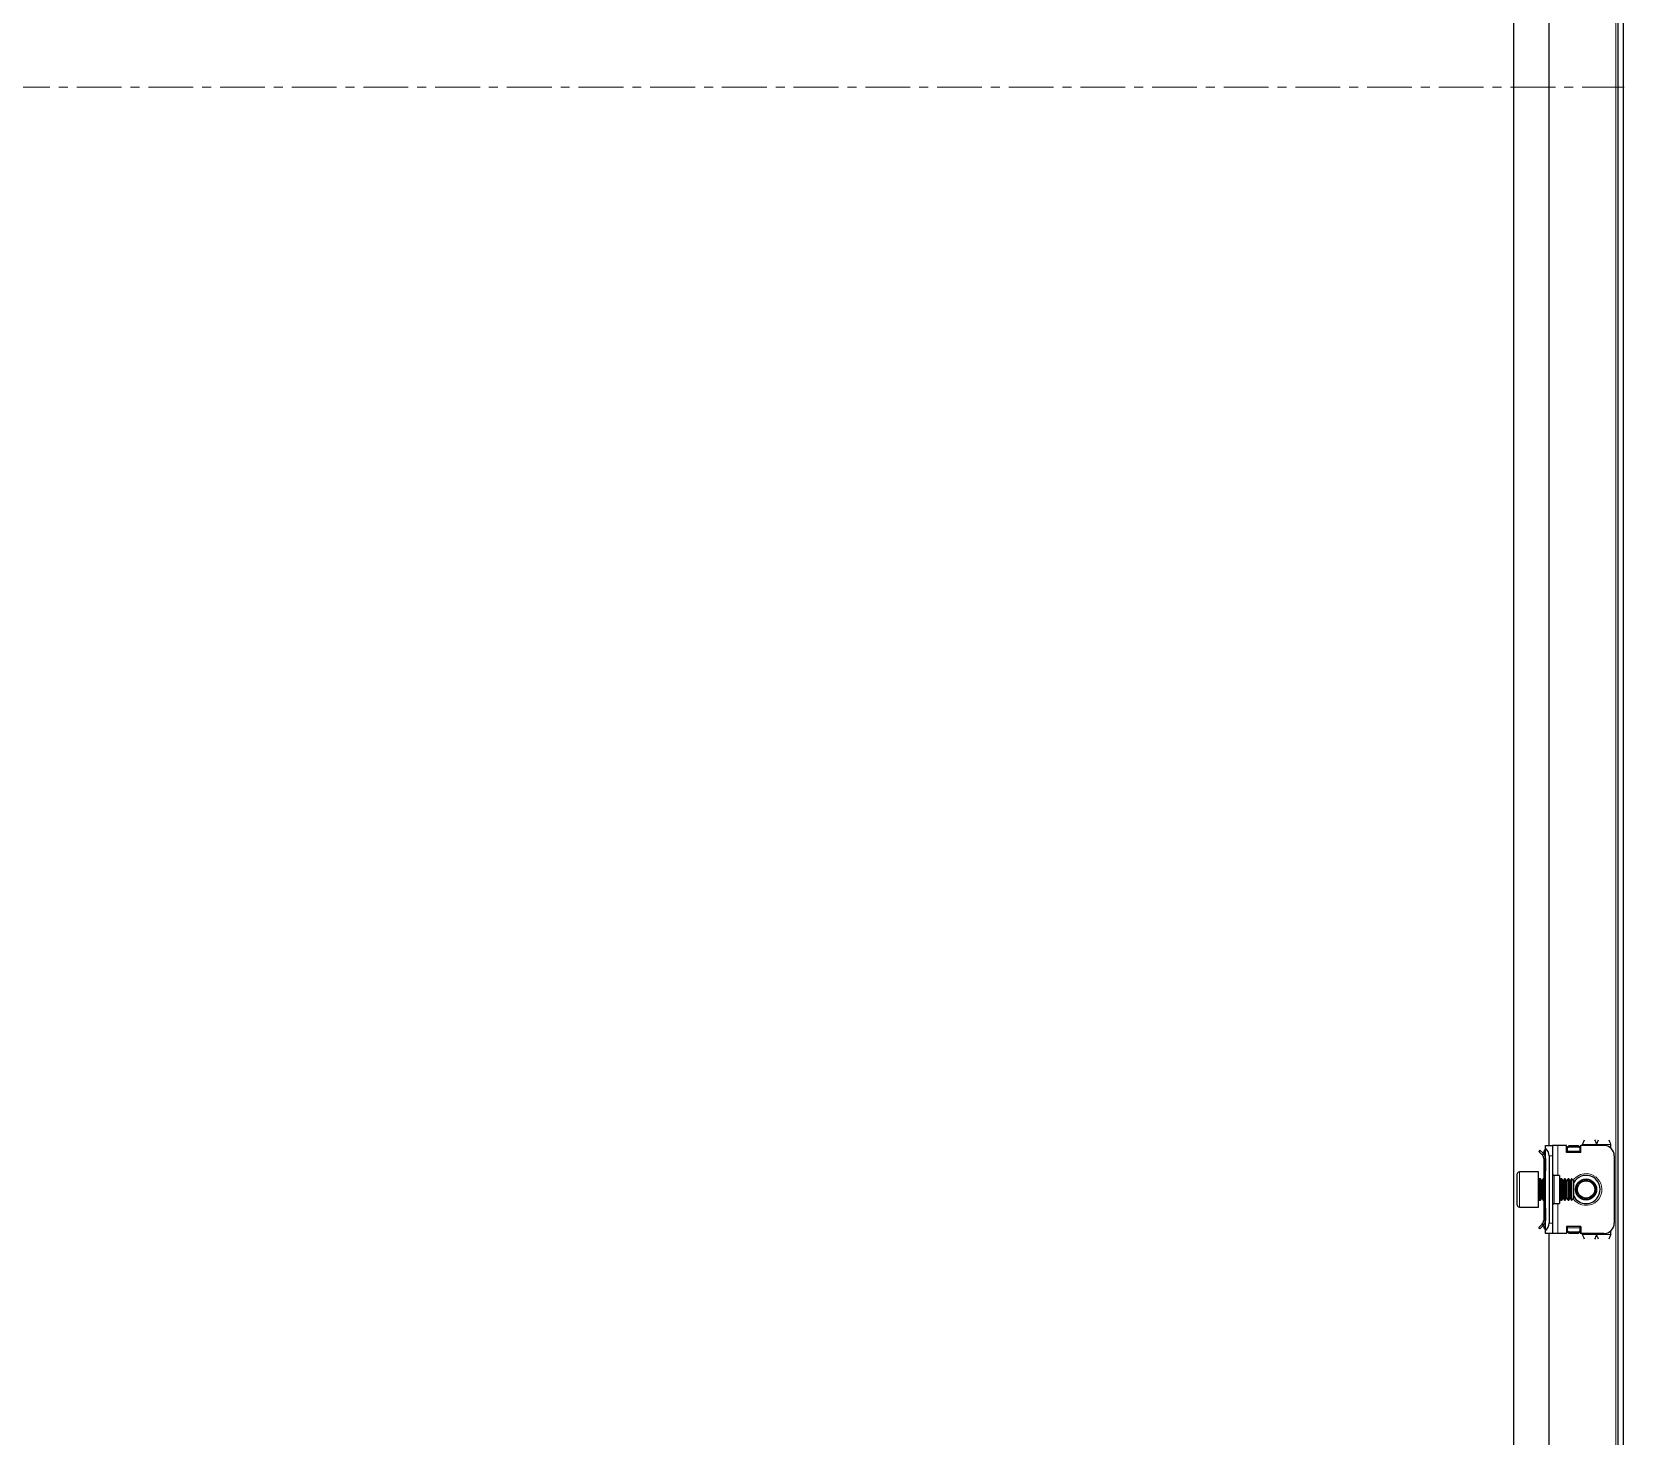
# Model space of a CAD drawing. Header units: millimetres. Extents: x -389 to 1844, y -624 to 1170.
# Drawn here: x 1392.8 to 1844.1, y -125.1 to 273 of the extents above; entities that cross this region are included whole.
import ezdxf

# ---------------------------------------------------------------- set-up
doc = ezdxf.new("R2010")
doc.units = ezdxf.units.MM
doc.linetypes.add('CENTERX2', pattern=[20.32, 12.7, -2.54, 2.54, -2.54])
doc.layers.add('FORMAT', color=7, linetype='Continuous')

msp = doc.modelspace()

# ---------------------------------------------------------------- linework, layer by layer
at = {"color": 8, "linetype": 'Continuous', "lineweight": 18}
for p, q in [((1841.74, 1035.75), (1841.74, -521.05)), ((1821.84, -44.65), (1821.34, -44.65)), ((1821.84, -44.15), (1821.63, -43.94)), ((1825.34, -42.65), (1825.34, -51.15)), ((1831.59, -44.29), (1828.09, -44.29)), ((1832.34, -42.4), (1836.34, -42.4)), ((1840.34, -42.4), (1836.34, -42.4)), ((1823.84, -45.65), (1822.84, -45.65)), ((1814.44, -50.15), (1814.44, -52.45)), ((1814.44, -52.45), (1814.44, -60.15)), ((1820.09, -52.15), (1820.09, -58.15)), ((1824.34, -51.15), (1824.34, -59.15)), ((1825.34, -59.15), (1825.34, -67.65)), ((1821.84, -65.65), (1821.34, -65.65)), ((1821.84, -66.15), (1821.63, -66.35)), ((1822.84, -64.65), (1823.84, -64.65)), ((1828.09, -66), (1831.59, -66)), ((1836.34, -67.9), (1832.34, -67.9)), ((1840.34, -67.9), (1836.34, -67.9))]:
    msp.add_line(p, q, dxfattribs=at)
at = {"color": 7, "linetype": 'Continuous', "lineweight": 25}
for p, q in [((1842.34, 1037.85), (1842.34, -523.15)), ((1843.84, 1037.85), (1843.84, -523.15)), ((1812.84, -492.15), (1812.84, 1006.85)), ((1822.84, -42.65), (1822.84, 557.35)), ((1820.28, -44.01), (1819.93, -44.36)), ((1820.9, -45.34), (1819.93, -44.36)), ((1821.25, -44.98), (1820.28, -44.01)), ((1820.9, -45.34), (1821.25, -44.98)), ((1821.34, -44.65), (1821.34, -45.04)), ((1821.63, -43.94), (1821.84, -43.73)), ((1821.84, -42.65), (1823.84, -42.65)), ((1821.84, -43.41), (1821.84, -42.65)), ((1821.84, -66.88), (1821.84, -43.41)), ((1823.84, -42.65), (1823.84, -45.65)), ((1825.34, -42.65), (1823.84, -42.65)), ((1827.84, -42.65), (1825.34, -42.65)), ((1827.84, -44.65), (1827.84, -42.65)), ((1831.84, -44.65), (1827.84, -44.65)), ((1828.09, -43.03), (1828.59, -42.67)), ((1828.59, -43.03), (1828.09, -43.38)), ((1828.09, -43.38), (1828.09, -43.03)), ((1828.09, -44.29), (1828.09, -43.38)), ((1828.09, -44.65), (1828.09, -44.29)), ((1828.59, -42.67), (1828.59, -43.03)), ((1828.59, -42.67), (1831.09, -42.67)), ((1828.59, -43.03), (1831.09, -43.03)), ((1831.09, -43.03), (1831.09, -42.67)), ((1831.09, -42.67), (1831.59, -43.03)), ((1831.59, -43.38), (1831.09, -43.03)), ((1831.59, -43.03), (1831.59, -43.38)), ((1831.59, -43.38), (1831.59, -44.29)), ((1831.59, -44.29), (1831.59, -44.65)), ((1831.64, -42.76), (1831.64, -44.65)), ((1831.84, -42.76), (1831.64, -42.76)), ((1831.84, -44.65), (1831.84, -42.65)), ((1838.34, -42.65), (1831.84, -42.65)), ((1832.34, -42.65), (1832.34, -42.4)), ((1840.34, -43.41), (1840.34, -42.4)), ((1821.34, -46.4), (1821.84, -46.4)), ((1821.34, -46.4), (1821.34, -49.9)), ((1821.84, -46.4), (1821.84, -49.9)), ((1822.84, -45.65), (1822.84, -64.65)), ((1823.84, -45.65), (1823.84, -64.65)), ((1841.34, -45.65), (1841.34, -64.65)), ((1813.84, -52.78), (1813.84, -50.75)), ((1813.84, -59.55), (1813.84, -52.78)), ((1819.84, -50.15), (1814.44, -50.15)), ((1819.84, -52.45), (1819.84, -50.15)), ((1819.84, -60.15), (1819.84, -52.45)), ((1820.45, -52.15), (1820.09, -52.15)), ((1820.84, -52.7), (1820.45, -52.15)), ((1820.45, -57.67), (1820.45, -52.15)), ((1821.23, -52.15), (1820.84, -52.7)), ((1820.84, -57.21), (1820.84, -52.7)), ((1821.45, -52.15), (1821.23, -52.15)), ((1821.23, -57.67), (1821.23, -52.15)), ((1821.84, -49.9), (1821.34, -49.9)), ((1821.34, -49.9), (1821.34, -52.15)), ((1821.84, -52.7), (1821.45, -52.15)), ((1821.45, -57.67), (1821.45, -52.15)), ((1825.84, -51.15), (1824.34, -51.15)), ((1825.84, -51.15), (1825.84, -59.15)), ((1826.23, -52.15), (1825.84, -52.7)), ((1826.45, -52.15), (1826.23, -52.15)), ((1826.23, -57.67), (1826.23, -52.15)), ((1826.84, -52.7), (1826.45, -52.15)), ((1826.45, -57.67), (1826.45, -52.15)), ((1827.23, -52.15), (1826.84, -52.7)), ((1826.84, -57.21), (1826.84, -52.7)), ((1827.45, -52.15), (1827.23, -52.15)), ((1827.23, -57.67), (1827.23, -52.15)), ((1827.84, -52.7), (1827.45, -52.15)), ((1827.45, -57.67), (1827.45, -52.15)), ((1828.23, -52.15), (1827.84, -52.7)), ((1827.84, -57.21), (1827.84, -52.7)), ((1828.45, -52.15), (1828.23, -52.15)), ((1828.23, -57.67), (1828.23, -52.15)), ((1828.84, -52.7), (1828.45, -52.15)), ((1828.45, -57.67), (1828.45, -52.15)), ((1829.23, -52.15), (1828.84, -52.7)), ((1828.84, -57.21), (1828.84, -52.7)), ((1829.29, -52.15), (1829.23, -52.15)), ((1829.23, -57.67), (1829.23, -52.15)), ((1829.84, -52.7), (1829.29, -52.15)), ((1829.29, -53.53), (1829.29, -52.15)), ((1829.29, -58.15), (1829.29, -53.53)), ((1829.84, -53.83), (1829.84, -52.7)), ((1829.84, -57.59), (1829.84, -53.83)), ((1820.09, -58.15), (1820.45, -58.15)), ((1820.45, -58.15), (1820.84, -57.59)), ((1820.45, -58.15), (1820.45, -57.67)), ((1820.84, -57.59), (1820.84, -57.21)), ((1820.84, -57.59), (1821.23, -58.15)), ((1821.23, -58.15), (1821.23, -57.67)), ((1821.23, -58.15), (1821.45, -58.15)), ((1821.34, -58.15), (1821.34, -60.4)), ((1821.45, -58.15), (1821.84, -57.59)), ((1821.45, -58.15), (1821.45, -57.67)), ((1825.84, -57.59), (1826.23, -58.15)), ((1826.23, -58.15), (1826.23, -57.67)), ((1826.23, -58.15), (1826.45, -58.15)), ((1826.45, -58.15), (1826.84, -57.59)), ((1826.45, -58.15), (1826.45, -57.67)), ((1826.84, -57.59), (1826.84, -57.21)), ((1826.84, -57.59), (1827.23, -58.15)), ((1827.23, -58.15), (1827.23, -57.67)), ((1827.23, -58.15), (1827.45, -58.15)), ((1827.45, -58.15), (1827.84, -57.59)), ((1827.45, -58.15), (1827.45, -57.67)), ((1827.84, -57.59), (1827.84, -57.21)), ((1827.84, -57.59), (1828.23, -58.15)), ((1828.23, -58.15), (1828.23, -57.67)), ((1828.23, -58.15), (1828.45, -58.15)), ((1828.45, -58.15), (1828.84, -57.59)), ((1828.45, -58.15), (1828.45, -57.67)), ((1828.84, -57.59), (1828.84, -57.21)), ((1828.84, -57.59), (1829.23, -58.15)), ((1829.23, -58.15), (1829.23, -57.67)), ((1829.23, -58.15), (1829.29, -58.15)), ((1829.29, -58.15), (1829.84, -57.59)), ((1814.44, -60.15), (1819.84, -60.15)), ((1821.34, -60.4), (1821.84, -60.4)), ((1821.34, -60.4), (1821.34, -63.9)), ((1821.84, -60.4), (1821.84, -63.9)), ((1824.34, -59.15), (1825.84, -59.15)), ((1820.9, -64.96), (1819.93, -65.93)), ((1820.28, -66.29), (1819.93, -65.93)), ((1821.25, -65.31), (1820.28, -66.29)), ((1820.9, -64.96), (1821.25, -65.31)), ((1821.34, -63.9), (1821.84, -63.9)), ((1821.34, -65.65), (1821.34, -65.19)), ((1821.84, -66.56), (1821.63, -66.35)), ((1821.84, -67.65), (1821.84, -66.88)), ((1823.84, -67.65), (1821.84, -67.65)), ((1822.84, -442.65), (1822.84, -67.65)), ((1823.84, -64.65), (1823.84, -67.65)), ((1825.34, -67.65), (1823.84, -67.65)), ((1827.84, -67.65), (1825.34, -67.65)), ((1831.84, -65.65), (1827.84, -65.65)), ((1827.84, -65.65), (1827.84, -67.65)), ((1828.09, -66), (1828.09, -65.65)), ((1828.09, -66.91), (1828.09, -66)), ((1828.09, -66.91), (1828.59, -67.27)), ((1828.09, -67.27), (1828.09, -66.91)), ((1828.59, -67.62), (1828.09, -67.27)), ((1831.09, -67.27), (1828.59, -67.27)), ((1828.59, -67.27), (1828.59, -67.62)), ((1831.09, -67.62), (1828.59, -67.62)), ((1831.09, -67.27), (1831.59, -66.91)), ((1831.09, -67.62), (1831.09, -67.27)), ((1831.59, -67.27), (1831.09, -67.62)), ((1831.59, -65.65), (1831.59, -66)), ((1831.59, -66), (1831.59, -66.91)), ((1831.59, -66.91), (1831.59, -67.27)), ((1831.64, -65.65), (1831.64, -67.53)), ((1831.64, -67.53), (1831.84, -67.53)), ((1831.84, -65.65), (1831.84, -67.65)), ((1838.34, -67.65), (1831.84, -67.65)), ((1832.34, -67.9), (1832.34, -67.65)), ((1840.34, -67.9), (1840.34, -66.88))]:
    msp.add_line(p, q, dxfattribs=at)
for radius in [3, 2.76, 2.45]:
    msp.add_circle((1833.34, -55.15), radius, dxfattribs=at)
for centre, radius, start, end in [((1822.34, -44.65), 1, 135, 180), ((1819.84, -45.65), 3, 360, 48.1897), ((1838.34, -45.65), 3, 360, 90), ((1814.44, -50.75), 0.6, 90, 180), ((1820.09, -51.9), 0.25, 180, 270), ((1824.34, -50.65), 0.5, 180, 270), ((1833.34, -55.15), 4, 270, 151.045), ((1820.09, -58.4), 0.25, 90, 180), ((1833.34, -55.15), 4, 208.955, 270), ((1814.44, -59.55), 0.6, 180, 270), ((1824.34, -59.65), 0.5, 90, 180), ((1822.34, -65.65), 1, 180, 225), ((1819.84, -64.65), 3, 311.8103, 360), ((1838.34, -64.65), 3, 270, 360)]:
    msp.add_arc(centre, radius, start, end, dxfattribs=at)
at = {"color": 8, "linetype": 'Continuous', "lineweight": 18}
for start, end in [(215.4622, 90), (90, 144.5378)]:
    msp.add_arc((1833.34, -55.15), 4.5, start, end, dxfattribs=at)
at = {"color": 7, "linetype": 'Continuous', "lineweight": 25}
for points, knots in [([(1821.84, -46.4), (1821.82, -46.15), (1821.76, -45.67), (1821.48, -45.21), (1821.28, -45.01), (1821.25, -44.98)], [0, 0, 0, 0, 0.461863, 0.923726, 1, 1, 1, 1]), ([(1832.34, -42.4), (1832.44, -42.15), (1832.63, -41.67), (1832.82, -41.27), (1832.91, -41.07)], [0, 0, 0, 0, 0.502065, 1, 1, 1, 1]), ([(1835.77, -41.08), (1835.85, -41.24), (1836.02, -41.59), (1836.21, -42.08), (1836.32, -42.36), (1836.34, -42.4)], [0, 0, 0, 0, 0.4154826, 0.9171518, 1, 1, 1, 1]), ([(1836.34, -42.4), (1836.44, -42.15), (1836.63, -41.67), (1836.82, -41.27), (1836.91, -41.07)], [0, 0, 0, 0, 0.502065, 1, 1, 1, 1]), ([(1839.77, -41.08), (1839.85, -41.24), (1840.02, -41.59), (1840.21, -42.08), (1840.32, -42.36), (1840.34, -42.4)], [0, 0, 0, 0, 0.415483, 0.917152, 1, 1, 1, 1]), ([(1821.34, -46.4), (1821.32, -46.21), (1821.29, -45.92), (1821.1, -45.56), (1820.97, -45.41), (1820.9, -45.34)], [0, 0, 0, 0, 0.485042, 0.738404, 1, 1, 1, 1]), ([(1820.9, -64.96), (1821.02, -64.81), (1821.2, -64.58), (1821.32, -64.2), (1821.33, -64), (1821.34, -63.9)], [0, 0, 0, 0, 0.4850424, 0.7384039, 1, 1, 1, 1]), ([(1821.25, -65.31), (1821.41, -65.12), (1821.71, -64.74), (1821.83, -64.22), (1821.84, -63.94), (1821.84, -63.9)], [0, 0, 0, 0, 0.461863, 0.923726, 1, 1, 1, 1]), ([(1832.91, -69.21), (1832.83, -69.05), (1832.66, -68.7), (1832.47, -68.22), (1832.36, -67.94), (1832.34, -67.9)], [0, 0, 0, 0, 0.4154826, 0.9171518, 1, 1, 1, 1]), ([(1836.34, -67.9), (1836.24, -68.14), (1836.05, -68.63), (1835.86, -69.02), (1835.77, -69.22)], [0, 0, 0, 0, 0.502065, 1, 1, 1, 1]), ([(1836.91, -69.21), (1836.83, -69.05), (1836.66, -68.7), (1836.47, -68.22), (1836.36, -67.94), (1836.34, -67.9)], [0, 0, 0, 0, 0.415483, 0.917152, 1, 1, 1, 1]), ([(1840.34, -67.9), (1840.24, -68.14), (1840.05, -68.63), (1839.86, -69.02), (1839.77, -69.22)], [0, 0, 0, 0, 0.502065, 1, 1, 1, 1])]:
    msp.add_open_spline(points, degree=3, knots=knots, dxfattribs=at)
at = {"layer": 'FORMAT', "linetype": 'CENTERX2', "lineweight": 18}
msp.add_line((897.54, 257.35), (1844.14, 257.35), dxfattribs=at)

doc.saveas('drawing.dxf')
